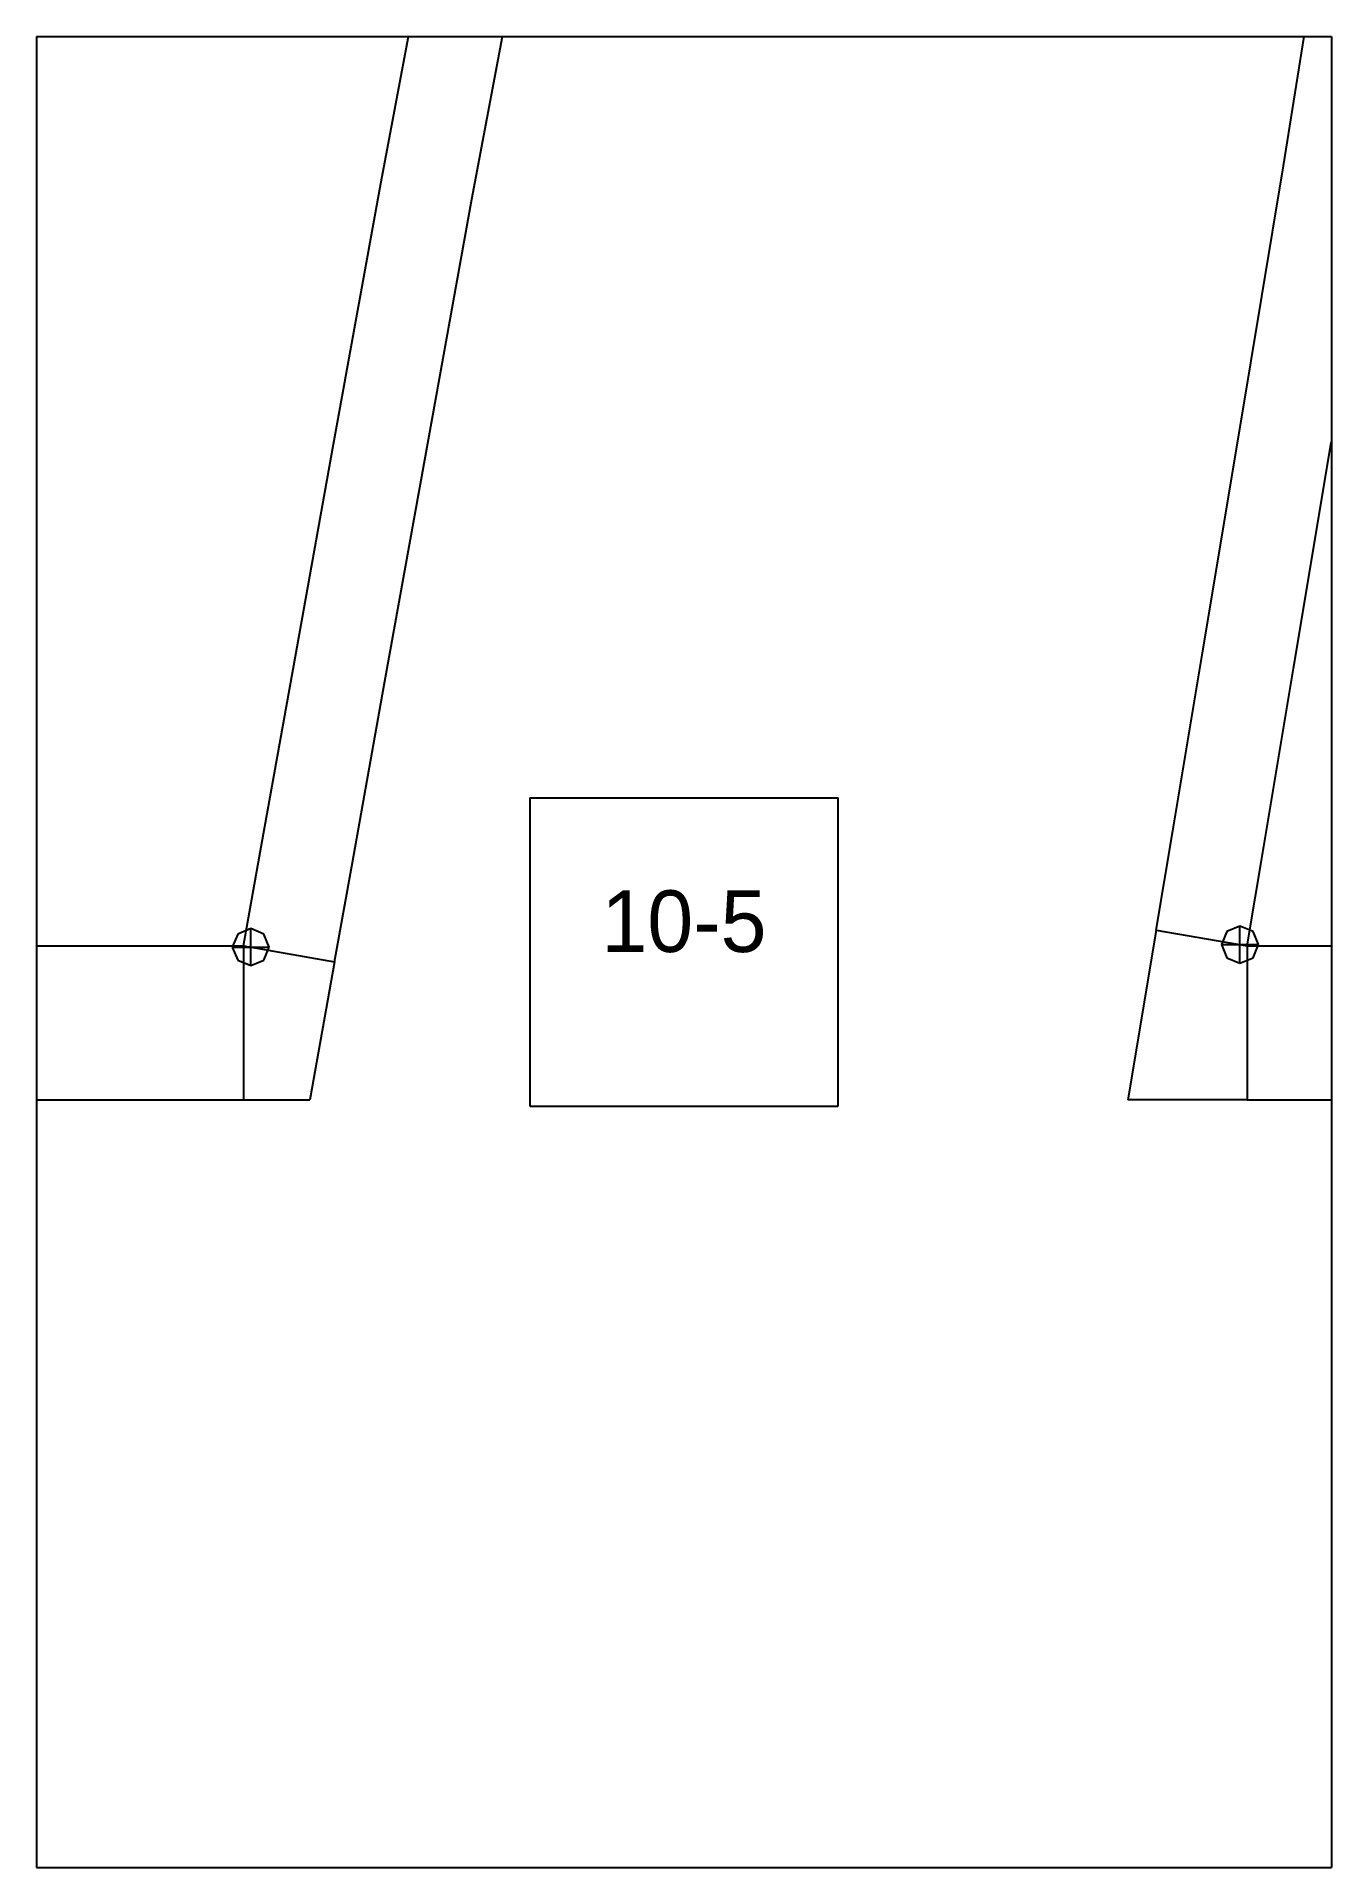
# Paper-space layout 'Plan 10-5' of a CAD drawing. Header units: metres, sheet in millimetres. Extents: x 0 to 210, y 0 to 297.
# The model-space entities are those that its viewports show. They can reach past a viewport. Long polylines and large blocks are cut down to what shows.
import ezdxf
from ezdxf.enums import TextEntityAlignment as Align

# ---------------------------------------------------------------- set-up
doc = ezdxf.new("R2010")
doc.units = ezdxf.units.M
for name, color, linetype in [('default', 7, 'Continuous'), ('TEXTLAYER', 7, 'Continuous'), ('VIEWPORTS', 7, 'Continuous')]:
    doc.layers.add(name, color=color, linetype=linetype)

msp = doc.modelspace()

# ---------------------------------------------------------------- linework, layer by layer
at = {"color": 9}
for p, q in [((840, -2376), (840, -2673)), ((840, -2376), (840, -2673)), ((1050, -2376), (1050, -2673)), ((1050, -2376), (1050, -2673)), ((630, -2673), (840, -2673)), ((630, -2673), (840, -2673)), ((840, -2673), (1050, -2673)), ((840, -2673), (840, -2970)), ((840, -2673), (1050, -2673)), ((840, -2673), (840, -2970)), ((1050, -2673), (1260, -2673)), ((1050, -2673), (1050, -2970)), ((1050, -2673), (1260, -2673)), ((1050, -2673), (1050, -2970)), ((920, -2796.5), (970, -2796.5)), ((920, -2796.5), (920, -2846.5)), ((970, -2846.5), (970, -2796.5)), ((920, -2846.5), (970, -2846.5)), ((630, -2970), (840, -2970)), ((840, -2970), (1050, -2970)), ((1050, -2970), (1260, -2970))]:
    msp.add_line(p, q, dxfattribs=at)
at = {"layer": 'default', "color": 7, "linetype": 'Continuous'}
for p, q in [((1042.26, -2693.98), (1049.75, -2646.92)), ((895.81, -2696.81), (904.64, -2649.98)), ((910.59, -2699.38), (919.42, -2652.56)), ((1035.2, -2736.36), (1042.26, -2693.98)), ((1049.98, -2738.92), (1057.04, -2696.54)), ((888.17, -2739.09), (895.81, -2696.81)), ((902.95, -2741.66), (910.59, -2699.38)), ((1029.08, -2772.96), (1035.2, -2736.36)), ((881.61, -2775.61), (888.17, -2739.09)), ((1043.86, -2775.51), (1049.98, -2738.92)), ((896.39, -2778.18), (902.95, -2741.66)), ((1024.26, -2801.84), (1029.08, -2772.96)), ((876.44, -2804.43), (881.61, -2775.61)), ((1039.04, -2804.4), (1043.86, -2775.51)), ((891.21, -2807), (896.39, -2778.18)), ((1021.57, -2817.95), (1024.26, -2801.84)), ((873.55, -2820.5), (876.44, -2804.43)), ((1036.35, -2820.5), (1039.04, -2804.4)), ((888.33, -2823.07), (891.21, -2807)), ((874.73, -2817.71), (872.61, -2818.59)), ((876.85, -2818.59), (874.73, -2817.71)), ((874.73, -2823.71), (874.73, -2817.71)), ((1021.57, -2817.95), (1016.97, -2845.5)), ((1021.57, -2817.95), (1036.35, -2820.5)), ((1033.04, -2818.18), (1032.17, -2820.3)), ((1035.17, -2817.3), (1033.04, -2818.18)), ((1037.29, -2818.18), (1035.17, -2817.3)), ((1035.17, -2823.3), (1035.17, -2817.3)), ((1038.17, -2820.3), (1037.29, -2818.18)), ((546.57, -2820.5), (873.55, -2820.5)), ((872.61, -2818.59), (871.73, -2820.71)), ((871.73, -2820.71), (872.61, -2822.84)), ((871.73, -2820.71), (877.73, -2820.71)), ((873.55, -2820.5), (873.55, -2845.5)), ((873.55, -2820.5), (888.33, -2823.07)), ((877.73, -2820.71), (876.85, -2818.59)), ((876.85, -2822.84), (877.73, -2820.71)), ((1032.17, -2820.3), (1033.04, -2822.43)), ((1032.17, -2820.3), (1038.17, -2820.3)), ((1036.35, -2820.5), (1357.7, -2820.5)), ((1036.35, -2820.5), (1036.35, -2845.5)), ((1037.29, -2822.43), (1038.17, -2820.3)), ((872.61, -2822.84), (874.73, -2823.71)), ((874.73, -2823.71), (876.85, -2822.84)), ((888.33, -2823.07), (884.3, -2845.5)), ((1033.04, -2822.43), (1035.17, -2823.3)), ((1035.17, -2823.3), (1037.29, -2822.43)), ((546.57, -2845.5), (873.55, -2845.5)), ((873.55, -2845.5), (884.3, -2845.5)), ((1036.35, -2845.5), (1016.97, -2845.5)), ((1036.35, -2845.5), (1357.7, -2845.5))]:
    msp.add_line(p, q, dxfattribs=at)

# ---------------------------------------------------------------- texts
at = {"layer": 'TEXTLAYER', "color": 1}
msp.add_text('10-5', height=10, dxfattribs=at).set_placement((945, -2821.5), align=Align.CENTER)

psp = doc.layouts.new('Plan 10-5')

# ---------------------------------------------------------------- viewports
at = {"layer": 'VIEWPORTS'}
psp.add_viewport(center=(105, 148.5), size=(210, 297), view_center_point=(945, -2821.5), view_height=297, dxfattribs=at)

doc.saveas('drawing.dxf')
